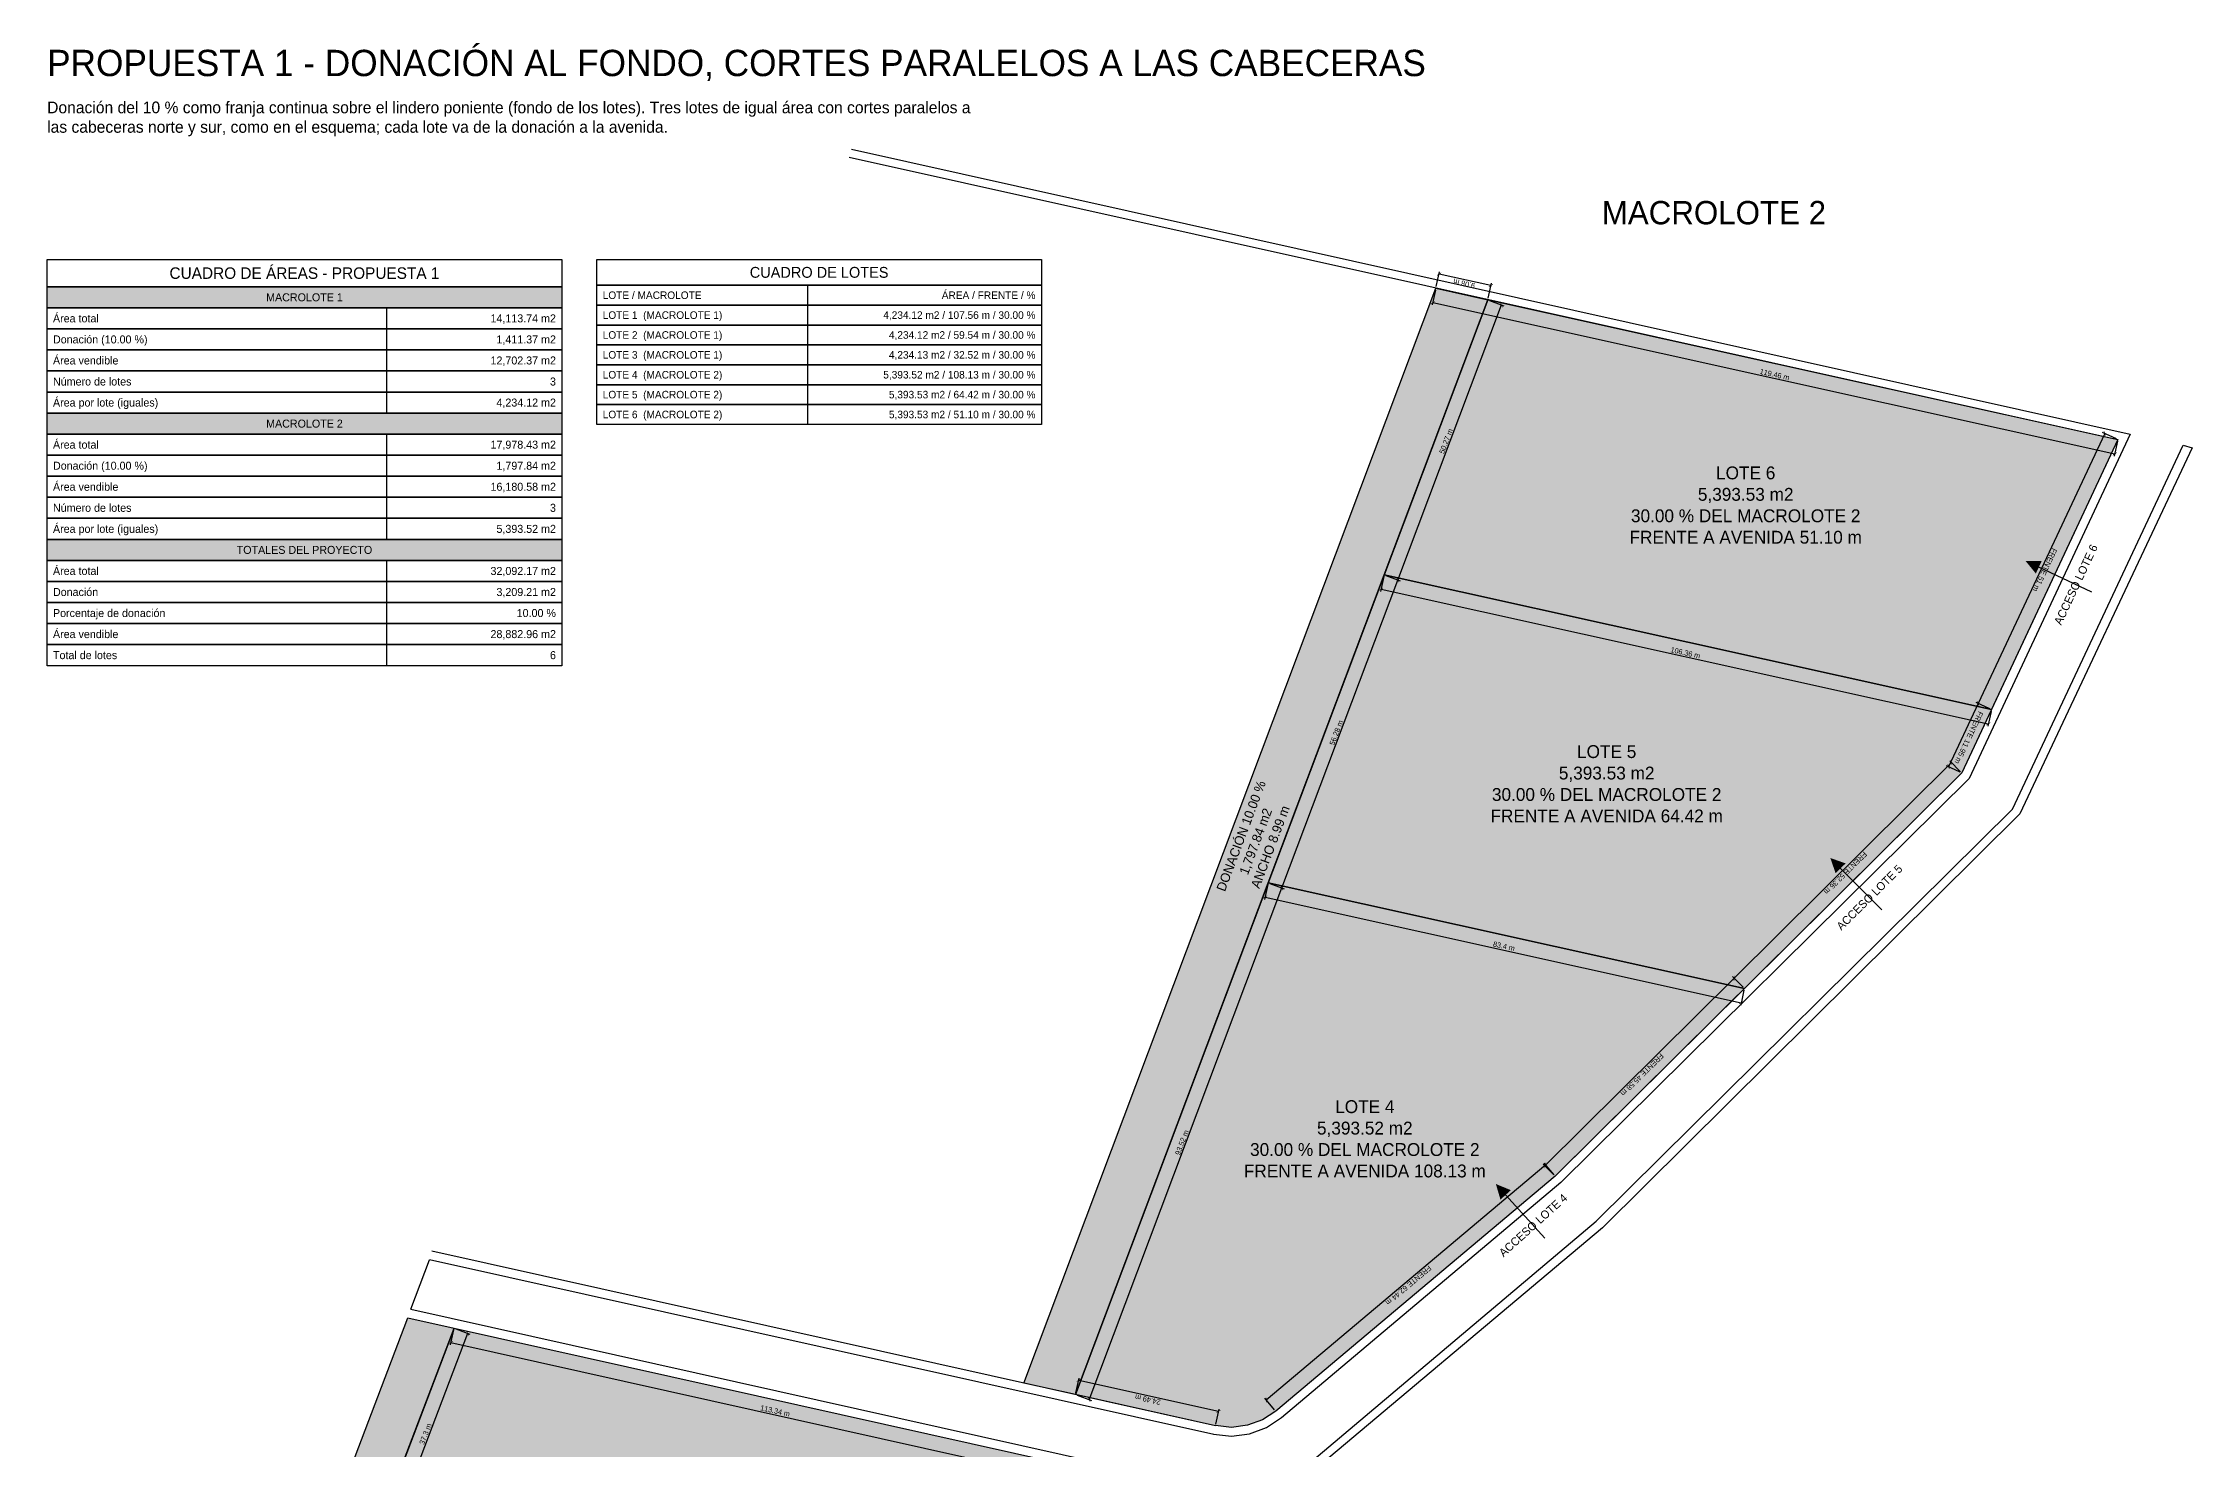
# Model space of a CAD drawing. Header units: metres. Extents: x 357828 to 359147, y 2285078 to 2285507.
# Drawn here: x 357879.3 to 358246.8, y 2285266.5 to 2285507 of the extents above; entities that cross this region are included whole.
import ezdxf
from ezdxf.enums import TextEntityAlignment as Align

# ---------------------------------------------------------------- set-up
doc = ezdxf.new("R2010")
doc.units = ezdxf.units.M
doc.header["$LTSCALE"] = 0.5
for name, color, linetype in [('COTAS', 6, 'Continuous'), ('DONACION', 3, 'Continuous'), ('LOTES', 2, 'Continuous'), ('TABLA_CONTENIDOS', 7, 'Continuous'), ('TEXTOS', 7, 'Continuous'), ('VIAL_ASFALTO', 8, 'Continuous'), ('VIAL_BANQUETA', 9, 'CONTINUOUS')]:
    doc.layers.add(name, color=color, linetype=linetype)
doc.styles.add('OpenSansCondensed-Light', font='OpenSansCondensed-Light.ttf')
doc.dimstyles.new('COTAS_M', dxfattribs={"dimtxt": 0.9, "dimasz": 0.6, "dimexe": 0.4, "dimexo": 0.3, "dimgap": 0.2, "dimtad": 1, "dimzin": 12, "dimdsep": 46, "dimtxsty": 'OpenSansCondensed-Light', "dimblk": 'ARCHTICK', "dimcen": 2.5, "dimclrd": 256, "dimclre": 256, "dimclrt": 256, "dimazin": 3, "dimtfac": 0.5, "dimtmove": 2, "dimatfit": 3})

# ---------------------------------------------------------------- blocks, each defined once
blk = doc.blocks.new('_ARCHTICK')
at = {"color": 0, "linetype": 'BYBLOCK', "const_width": 0.15}
blk.add_lwpolyline([(-0.5, -0.5), (0.5, 0.5)], dxfattribs=at)
blk = doc.blocks.new('*D9')
for p, q in [((357938.68, 2285251.45), (357951.91, 2285286.33)), ((357949.86, 2285287.11), (357952.29, 2285286.19)), ((357936.62, 2285252.23), (357939.05, 2285251.31))]:
    blk.add_line(p, q)
at = {"layer": 'Defpoints'}
for p in [(357949.58, 2285287.21), (357936.34, 2285252.34), (357938.68, 2285251.45)]:
    blk.add_point(p, dxfattribs=at)
at = {"layer": 'COTAS', "xscale": 0.6, "yscale": 0.6}
for p, rotation in [((357951.91, 2285286.33), 69.22312247070666), ((357938.68, 2285251.45), 249.22312247070664)]:
    blk.add_blockref('_ARCHTICK', p, dxfattribs=dict(at, rotation=rotation))
at = {"layer": 'COTAS', "insert": (357944.69, 2285269.12), "char_height": 0.9, "attachment_point": 5, "rotation": 69.2231, "style": 'OpenSansCondensed-Light'}
blk.add_mtext('37.3 m', dxfattribs=at)
blk = doc.blocks.new('*D10')
for p, q in [((357949.51, 2285286.92), (357948.94, 2285284.38)), ((357949.03, 2285284.77), (358059.66, 2285260.1)), ((358060.13, 2285262.25), (358059.57, 2285259.71))]:
    blk.add_line(p, q)
at = {"layer": 'Defpoints'}
for p in [(357949.58, 2285287.21), (357949.03, 2285284.77), (358060.2, 2285262.54)]:
    blk.add_point(p, dxfattribs=at)
at = {"layer": 'COTAS', "xscale": 0.6, "yscale": 0.6}
for p, rotation in [((357949.03, 2285284.77), 167.42616373457506), ((358059.66, 2285260.1), -12.57383626542495)]:
    blk.add_blockref('_ARCHTICK', p, dxfattribs=dict(at, rotation=rotation))
at = {"layer": 'COTAS', "insert": (358004.48, 2285273.07), "char_height": 0.9, "attachment_point": 5, "rotation": 347.4262, "style": 'OpenSansCondensed-Light'}
blk.add_mtext('113.34 m', dxfattribs=at)
blk = doc.blocks.new('*D11')
for p, q in [((358088.73, 2285363.08), (358088.16, 2285360.54)), ((358088.25, 2285360.94), (358169.67, 2285342.87)), ((358170.14, 2285345.02), (358169.58, 2285342.48))]:
    blk.add_line(p, q)
at = {"layer": 'Defpoints'}
for p in [(358088.79, 2285363.38), (358088.25, 2285360.94), (358170.21, 2285345.31)]:
    blk.add_point(p, dxfattribs=at)
at = {"layer": 'COTAS', "xscale": 0.6, "yscale": 0.6}
for p, rotation in [((358088.25, 2285360.94), 167.48783987353264), ((358169.67, 2285342.87), -12.51216012646737)]:
    blk.add_blockref('_ARCHTICK', p, dxfattribs=dict(at, rotation=rotation))
at = {"layer": 'COTAS', "insert": (358129.1, 2285352.54), "char_height": 0.9, "attachment_point": 5, "rotation": 347.4878, "style": 'OpenSansCondensed-Light'}
blk.add_mtext('83.4 m', dxfattribs=at)
blk = doc.blocks.new('*D12')
for p, q in [((358168.45, 2285347.08), (358136.09, 2285314.98)), ((358170, 2285345.52), (358168.17, 2285347.37)), ((358137.64, 2285313.42), (358135.81, 2285315.27))]:
    blk.add_line(p, q)
at = {"layer": 'Defpoints'}
for p in [(358168.45, 2285347.08), (358170.21, 2285345.31), (358137.85, 2285313.21)]:
    blk.add_point(p, dxfattribs=at)
at = {"layer": 'COTAS', "xscale": 0.6, "yscale": 0.6}
for p, rotation in [((358168.45, 2285347.08), 44.76833601673235), ((358136.09, 2285314.98), -135.23166398326765)]:
    blk.add_blockref('_ARCHTICK', p, dxfattribs=dict(at, rotation=rotation))
at = {"layer": 'COTAS', "insert": (358152.73, 2285330.57), "char_height": 0.9, "attachment_point": 5, "rotation": 224.7683, "style": 'OpenSansCondensed-Light'}
blk.add_mtext('FRENTE 45.58 m', dxfattribs=at)
blk = doc.blocks.new('*D13')
for p, q in [((358136.24, 2285315.12), (358088.46, 2285274.92)), ((358137.66, 2285313.44), (358135.98, 2285315.43)), ((358089.88, 2285273.24), (358088.2, 2285275.23))]:
    blk.add_line(p, q)
at = {"layer": 'Defpoints'}
for p in [(358136.24, 2285315.12), (358137.85, 2285313.21), (358090.07, 2285273.01)]:
    blk.add_point(p, dxfattribs=at)
at = {"layer": 'COTAS', "xscale": 0.6, "yscale": 0.6}
for p, rotation in [((358136.24, 2285315.12), 40.0757878653944), ((358088.46, 2285274.92), -139.9242121346056)]:
    blk.add_blockref('_ARCHTICK', p, dxfattribs=dict(at, rotation=rotation))
at = {"layer": 'COTAS', "insert": (358112.77, 2285294.53), "char_height": 0.9, "attachment_point": 5, "rotation": 220.0758, "style": 'OpenSansCondensed-Light'}
blk.add_mtext('FRENTE 62.44 m', dxfattribs=at)
blk = doc.blocks.new('*D14')
for p, q in [((358055.9, 2285276.14), (358056.47, 2285278.68)), ((358080.29, 2285272.97), (358056.38, 2285278.29)), ((358079.82, 2285270.82), (358080.38, 2285273.36))]:
    blk.add_line(p, q)
at = {"layer": 'Defpoints'}
for p in [(358055.84, 2285275.85), (358079.75, 2285270.53), (358080.29, 2285272.97)]:
    blk.add_point(p, dxfattribs=at)
at = {"layer": 'COTAS', "xscale": 0.6, "yscale": 0.6}
for p, rotation in [((358056.38, 2285278.29), 167.45823405240716), ((358080.29, 2285272.97), 347.4582340524072)]:
    blk.add_blockref('_ARCHTICK', p, dxfattribs=dict(at, rotation=rotation))
at = {"layer": 'COTAS', "insert": (358068.2, 2285275), "char_height": 0.9, "attachment_point": 5, "rotation": 167.4582, "style": 'OpenSansCondensed-Light'}
blk.add_mtext('24.49 m', dxfattribs=at)
blk = doc.blocks.new('*D15')
for p, q in [((358058.18, 2285274.97), (358091.13, 2285362.5)), ((358089.07, 2285363.27), (358091.5, 2285362.35)), ((358056.12, 2285275.74), (358058.55, 2285274.83))]:
    blk.add_line(p, q)
at = {"layer": 'Defpoints'}
for p in [(358088.79, 2285363.38), (358055.84, 2285275.85), (358058.18, 2285274.97)]:
    blk.add_point(p, dxfattribs=at)
at = {"layer": 'COTAS', "xscale": 0.6, "yscale": 0.6}
for p, rotation in [((358091.13, 2285362.5), 69.37021464785089), ((358058.18, 2285274.97), 249.3702146478509)]:
    blk.add_blockref('_ARCHTICK', p, dxfattribs=dict(at, rotation=rotation))
at = {"layer": 'COTAS', "insert": (358074.05, 2285318.96), "char_height": 0.9, "attachment_point": 5, "rotation": 69.3702, "style": 'OpenSansCondensed-Light'}
blk.add_mtext('93.52 m', dxfattribs=at)
blk = doc.blocks.new('*D16')
for p, q in [((358205.62, 2285383.95), (358168.45, 2285347.08)), ((358207.17, 2285382.39), (358205.34, 2285384.24)), ((358170, 2285345.52), (358168.17, 2285347.37))]:
    blk.add_line(p, q)
at = {"layer": 'Defpoints'}
for p in [(358205.62, 2285383.95), (358207.38, 2285382.18), (358170.21, 2285345.31)]:
    blk.add_point(p, dxfattribs=at)
at = {"layer": 'COTAS', "xscale": 0.6, "yscale": 0.6}
for p, rotation in [((358205.62, 2285383.95), 44.768336016919164), ((358168.45, 2285347.08), -135.23166398308084)]:
    blk.add_blockref('_ARCHTICK', p, dxfattribs=dict(at, rotation=rotation))
at = {"layer": 'COTAS', "insert": (358187.49, 2285365.06), "char_height": 0.9, "attachment_point": 5, "rotation": 224.7683, "style": 'OpenSansCondensed-Light'}
blk.add_mtext('FRENTE 52.36 m', dxfattribs=at)
blk = doc.blocks.new('*D17')
for p, q in [((358091.13, 2285362.5), (358110.96, 2285415.16)), ((358108.9, 2285415.94), (358111.33, 2285415.02)), ((358089.07, 2285363.27), (358091.5, 2285362.35))]:
    blk.add_line(p, q)
at = {"layer": 'Defpoints'}
for p in [(358108.62, 2285416.04), (358088.79, 2285363.38), (358091.13, 2285362.5)]:
    blk.add_point(p, dxfattribs=at)
at = {"layer": 'COTAS', "xscale": 0.6, "yscale": 0.6}
for p, rotation in [((358110.96, 2285415.16), 69.37021464782123), ((358091.13, 2285362.5), 249.37021464782123)]:
    blk.add_blockref('_ARCHTICK', p, dxfattribs=dict(at, rotation=rotation))
at = {"layer": 'COTAS', "insert": (358100.44, 2285389.06), "char_height": 0.9, "attachment_point": 5, "rotation": 69.3702, "style": 'OpenSansCondensed-Light'}
blk.add_mtext('56.28 m', dxfattribs=at)
blk = doc.blocks.new('*D18')
for p, q in [((358108.55, 2285415.75), (358107.99, 2285413.21)), ((358108.08, 2285413.6), (358211.91, 2285390.56)), ((358212.39, 2285392.71), (358211.82, 2285390.17))]:
    blk.add_line(p, q)
at = {"layer": 'Defpoints'}
for p in [(358108.62, 2285416.04), (358108.08, 2285413.6), (358212.45, 2285393)]:
    blk.add_point(p, dxfattribs=at)
at = {"layer": 'COTAS', "xscale": 0.6, "yscale": 0.6}
for p, rotation in [((358108.08, 2285413.6), 167.48783987375148), ((358211.91, 2285390.56), -12.512160126248508)]:
    blk.add_blockref('_ARCHTICK', p, dxfattribs=dict(at, rotation=rotation))
at = {"layer": 'COTAS', "insert": (358160.13, 2285402.72), "char_height": 0.9, "attachment_point": 5, "rotation": 347.4878, "style": 'OpenSansCondensed-Light'}
blk.add_mtext('106.36 m', dxfattribs=at)
blk = doc.blocks.new('*D19')
for p, q in [((358210.19, 2285394.06), (358205.12, 2285383.24)), ((358212.18, 2285393.13), (358209.82, 2285394.23)), ((358207.11, 2285382.31), (358204.75, 2285383.41))]:
    blk.add_line(p, q)
at = {"layer": 'Defpoints'}
for p in [(358210.19, 2285394.06), (358212.45, 2285393), (358207.38, 2285382.18)]:
    blk.add_point(p, dxfattribs=at)
at = {"layer": 'COTAS', "xscale": 0.6, "yscale": 0.6}
for p, rotation in [((358210.19, 2285394.06), 64.89237650387092), ((358205.12, 2285383.24), -115.10762349612908)]:
    blk.add_blockref('_ARCHTICK', p, dxfattribs=dict(at, rotation=rotation))
at = {"layer": 'COTAS', "insert": (358208.6, 2285388.21), "char_height": 0.9, "attachment_point": 5, "rotation": 244.8924, "style": 'OpenSansCondensed-Light'}
blk.add_mtext('FRENTE 11.95 m', dxfattribs=at)
blk = doc.blocks.new('*D20')
for p, q in [((358117.41, 2285464.77), (358116.84, 2285462.23)), ((358116.93, 2285462.62), (358233.55, 2285436.74)), ((358234.03, 2285438.89), (358233.46, 2285436.35))]:
    blk.add_line(p, q)
at = {"layer": 'Defpoints'}
for p in [(358116.93, 2285462.62), (358117.47, 2285465.06), (358234.09, 2285439.18)]:
    blk.add_point(p, dxfattribs=at)
at = {"layer": 'COTAS', "xscale": 0.6, "yscale": 0.6}
for p, rotation in [((358116.93, 2285462.62), 167.48783987378565), ((358233.55, 2285436.74), -12.512160126214363)]:
    blk.add_blockref('_ARCHTICK', p, dxfattribs=dict(at, rotation=rotation))
at = {"layer": 'COTAS', "insert": (358175.38, 2285450.31), "char_height": 0.9, "attachment_point": 5, "rotation": 347.4878, "style": 'OpenSansCondensed-Light'}
blk.add_mtext('119.46 m', dxfattribs=at)
blk = doc.blocks.new('*D21')
for p, q in [((358231.83, 2285440.24), (358210.19, 2285394.06)), ((358233.82, 2285439.31), (358231.46, 2285440.41)), ((358212.18, 2285393.13), (358209.82, 2285394.23))]:
    blk.add_line(p, q)
at = {"layer": 'Defpoints'}
for p in [(358231.83, 2285440.24), (358234.09, 2285439.18), (358212.45, 2285393)]:
    blk.add_point(p, dxfattribs=at)
at = {"layer": 'COTAS', "xscale": 0.6, "yscale": 0.6}
for p, rotation in [((358231.83, 2285440.24), 64.89237650350614), ((358210.19, 2285394.06), -115.10762349649386)]:
    blk.add_blockref('_ARCHTICK', p, dxfattribs=dict(at, rotation=rotation))
at = {"layer": 'COTAS', "insert": (358221.6, 2285416.88), "char_height": 0.9, "attachment_point": 5, "rotation": 244.8924, "style": 'OpenSansCondensed-Light'}
blk.add_mtext('FRENTE 51 m', dxfattribs=at)
blk = doc.blocks.new('*D22')
for p, q in [((358110.96, 2285415.16), (358128.67, 2285462.21)), ((358126.61, 2285462.99), (358129.05, 2285462.07)), ((358108.9, 2285415.94), (358111.33, 2285415.02))]:
    blk.add_line(p, q)
at = {"layer": 'Defpoints'}
for p in [(358126.33, 2285463.09), (358108.62, 2285416.04), (358110.96, 2285415.16)]:
    blk.add_point(p, dxfattribs=at)
at = {"layer": 'COTAS', "xscale": 0.6, "yscale": 0.6}
for p, rotation in [((358128.67, 2285462.21), 69.37021464773579), ((358110.96, 2285415.16), 249.3702146477358)]:
    blk.add_blockref('_ARCHTICK', p, dxfattribs=dict(at, rotation=rotation))
at = {"layer": 'COTAS', "insert": (358119.21, 2285438.92), "char_height": 0.9, "attachment_point": 5, "rotation": 69.3702, "style": 'OpenSansCondensed-Light'}
blk.add_mtext('50.27 m', dxfattribs=at)
blk = doc.blocks.new('*D23')
for p, q in [((358117.53, 2285465.35), (358118.1, 2285467.89)), ((358126.87, 2285465.53), (358118.01, 2285467.5)), ((358126.4, 2285463.39), (358126.96, 2285465.92))]:
    blk.add_line(p, q)
at = {"layer": 'Defpoints'}
for p in [(358126.87, 2285465.53), (358117.47, 2285465.06), (358126.33, 2285463.09)]:
    blk.add_point(p, dxfattribs=at)
at = {"layer": 'COTAS', "xscale": 0.6, "yscale": 0.6}
for p, rotation in [((358118.01, 2285467.5), 167.48783987263462), ((358126.87, 2285465.53), 347.4878398726346)]:
    blk.add_blockref('_ARCHTICK', p, dxfattribs=dict(at, rotation=rotation))
at = {"layer": 'COTAS', "insert": (358122.3, 2285465.88), "char_height": 0.9, "attachment_point": 5, "rotation": 167.4878, "style": 'OpenSansCondensed-Light'}
blk.add_mtext('9.08 m', dxfattribs=at)
blk = doc.blocks.new('TABLA_CONTENIDOS_P1')
at = {"layer": 'TABLA_CONTENIDOS', "transparency": 33554508}
for points in [[(0, -4.68), (88, -4.68), (88, -8.28), (0, -8.28)], [(0, -26.28), (88, -26.28), (88, -29.88), (0, -29.88)], [(0, -47.88), (88, -47.88), (88, -51.48), (0, -51.48)]]:
    blk.add_hatch(color=8, dxfattribs=at).paths.add_polyline_path(points)
at = {"layer": 'TABLA_CONTENIDOS'}
for p, q in [((58, -8.28), (58, -11.88)), ((58, -11.88), (58, -15.48)), ((58, -15.48), (58, -19.08)), ((58, -19.08), (58, -22.68)), ((58, -22.68), (58, -26.28)), ((58, -29.88), (58, -33.48)), ((58, -33.48), (58, -37.08)), ((58, -37.08), (58, -40.68)), ((58, -40.68), (58, -44.28)), ((58, -44.28), (58, -47.88)), ((58, -51.48), (58, -55.08)), ((58, -55.08), (58, -58.68)), ((58, -58.68), (58, -62.28)), ((58, -62.28), (58, -65.88)), ((58, -65.88), (58, -69.48))]:
    blk.add_line(p, q, dxfattribs=at)
for points in [[(0, 0), (88, 0), (88, -4.68), (0, -4.68)], [(0, -4.68), (88, -4.68), (88, -8.28), (0, -8.28)], [(0, -8.28), (88, -8.28), (88, -11.88), (0, -11.88)], [(0, -11.88), (88, -11.88), (88, -15.48), (0, -15.48)], [(0, -15.48), (88, -15.48), (88, -19.08), (0, -19.08)], [(0, -19.08), (88, -19.08), (88, -22.68), (0, -22.68)], [(0, -22.68), (88, -22.68), (88, -26.28), (0, -26.28)], [(0, -26.28), (88, -26.28), (88, -29.88), (0, -29.88)], [(0, -29.88), (88, -29.88), (88, -33.48), (0, -33.48)], [(0, -33.48), (88, -33.48), (88, -37.08), (0, -37.08)], [(0, -37.08), (88, -37.08), (88, -40.68), (0, -40.68)], [(0, -40.68), (88, -40.68), (88, -44.28), (0, -44.28)], [(0, -44.28), (88, -44.28), (88, -47.88), (0, -47.88)], [(0, -47.88), (88, -47.88), (88, -51.48), (0, -51.48)], [(0, -51.48), (88, -51.48), (88, -55.08), (0, -55.08)], [(0, -55.08), (88, -55.08), (88, -58.68), (0, -58.68)], [(0, -58.68), (88, -58.68), (88, -62.28), (0, -62.28)], [(0, -62.28), (88, -62.28), (88, -65.88), (0, -65.88)], [(0, -65.88), (88, -65.88), (88, -69.48), (0, -69.48)]]:
    blk.add_lwpolyline(points, close=True, dxfattribs=at)
for s, height, p in [('CUADRO DE ÁREAS - PROPUESTA 1', 1.9656, (44, -2.34)), ('MACROLOTE 1', 1.368, (44, -6.48)), ('MACROLOTE 2', 1.368, (44, -28.08)), ('TOTALES DEL PROYECTO', 1.368, (44, -49.68))]:
    blk.add_text(s, height=height, dxfattribs=at).set_placement(p, align=Align.MIDDLE_CENTER)
for s, p in [('Área total', (1, -10.08)), ('Donación (10.00 %)', (1, -13.68)), ('Área vendible', (1, -17.28)), ('Número de lotes', (1, -20.88)), ('Área por lote (iguales)', (1, -24.48)), ('Área total', (1, -31.68)), ('Donación (10.00 %)', (1, -35.28)), ('Área vendible', (1, -38.88)), ('Número de lotes', (1, -42.48)), ('Área por lote (iguales)', (1, -46.08)), ('Área total', (1, -53.28)), ('Donación', (1, -56.88)), ('Porcentaje de donación', (1, -60.48)), ('Área vendible', (1, -64.08)), ('Total de lotes', (1, -67.68))]:
    blk.add_text(s, height=1.368, dxfattribs=at).set_placement(p, align=Align.MIDDLE_LEFT)
for s, height, p in [('14,113.74 m2', 1.368, (87, -10.08)), ('1,411.37 m2', 1.368, (87, -13.68)), ('12,702.37 m2', 1.368, (87, -17.28)), ('3', 1.37, (87, -20.88)), ('4,234.12 m2', 1.368, (87, -24.48)), ('17,978.43 m2', 1.368, (87, -31.68)), ('1,797.84 m2', 1.368, (87, -35.28)), ('16,180.58 m2', 1.368, (87, -38.88)), ('3', 1.37, (87, -42.48)), ('5,393.52 m2', 1.368, (87, -46.08)), ('32,092.17 m2', 1.368, (87, -53.28)), ('3,209.21 m2', 1.368, (87, -56.88)), ('10.00 %', 1.368, (87, -60.48)), ('28,882.96 m2', 1.368, (87, -64.08)), ('6', 1.37, (87, -67.68))]:
    blk.add_text(s, height=height, dxfattribs=at).set_placement(p, align=Align.MIDDLE_RIGHT)
blk = doc.blocks.new('TABLA_CONTENIDOS_P1_LOTES')
at = {"layer": 'TABLA_CONTENIDOS'}
for p, q in [((36, -4.42), (36, -7.82)), ((36, -7.82), (36, -11.22)), ((36, -11.22), (36, -14.62)), ((36, -14.62), (36, -18.02)), ((36, -18.02), (36, -21.42)), ((36, -21.42), (36, -24.82)), ((36, -24.82), (36, -28.22))]:
    blk.add_line(p, q, dxfattribs=at)
for points in [[(0, 0), (76, 0), (76, -4.42), (0, -4.42)], [(0, -4.42), (76, -4.42), (76, -7.82), (0, -7.82)], [(0, -7.82), (76, -7.82), (76, -11.22), (0, -11.22)], [(0, -11.22), (76, -11.22), (76, -14.62), (0, -14.62)], [(0, -14.62), (76, -14.62), (76, -18.02), (0, -18.02)], [(0, -18.02), (76, -18.02), (76, -21.42), (0, -21.42)], [(0, -21.42), (76, -21.42), (76, -24.82), (0, -24.82)], [(0, -24.82), (76, -24.82), (76, -28.22), (0, -28.22)]]:
    blk.add_lwpolyline(points, close=True, dxfattribs=at)
blk.add_text('CUADRO DE LOTES', height=1.8564, dxfattribs=at).set_placement((38, -2.21), align=Align.MIDDLE_CENTER)
for s, p in [('LOTE / MACROLOTE', (1, -6.12)), ('LOTE 1  (MACROLOTE 1)', (1, -9.52)), ('LOTE 2  (MACROLOTE 1)', (1, -12.92)), ('LOTE 3  (MACROLOTE 1)', (1, -16.32)), ('LOTE 4  (MACROLOTE 2)', (1, -19.72)), ('LOTE 5  (MACROLOTE 2)', (1, -23.12)), ('LOTE 6  (MACROLOTE 2)', (1, -26.52))]:
    blk.add_text(s, height=1.292, dxfattribs=at).set_placement(p, align=Align.MIDDLE_LEFT)
for s, p in [('ÁREA / FRENTE / %', (75, -6.12)), ('4,234.12 m2 / 107.56 m / 30.00 %', (75, -9.52)), ('4,234.12 m2 / 59.54 m / 30.00 %', (75, -12.92)), ('4,234.13 m2 / 32.52 m / 30.00 %', (75, -16.32)), ('5,393.52 m2 / 108.13 m / 30.00 %', (75, -19.72)), ('5,393.53 m2 / 64.42 m / 30.00 %', (75, -23.12)), ('5,393.53 m2 / 51.10 m / 30.00 %', (75, -26.52))]:
    blk.add_text(s, height=1.292, dxfattribs=at).set_placement(p, align=Align.MIDDLE_RIGHT)

msp = doc.modelspace()

# ---------------------------------------------------------------- hatches: boundary and pattern name
at = {"layer": 'DONACION', "transparency": 33554546}
for points in [[(358046.98, 2285277.82), (358117.47, 2285465.06), (358126.331, 2285463.094), (358055.84, 2285275.849)], [(357879.29, 2285124.59), (357941.66, 2285288.98), (357949.575, 2285287.214), (357887.202, 2285122.815)]]:
    msp.add_hatch(color=3, dxfattribs=at).paths.add_polyline_path(points)
at = {"layer": 'LOTES', "transparency": 33554534}
for points in [[(358117.47, 2285465.06), (358234.09, 2285439.18), (358212.451, 2285393.001), (358108.619, 2285416.044), (358126.331, 2285463.094)], [(358207.38, 2285382.18), (358170.209, 2285345.308), (358088.791, 2285363.376), (358108.619, 2285416.044), (358212.451, 2285393.001)], [(358088.791, 2285363.376), (358170.209, 2285345.308), (358137.85, 2285313.21), (358090.07, 2285273.01), (358087.79, 2285271.55), (358085.22, 2285270.6), (358082.49, 2285270.25), (358079.76, 2285270.54), (358079.75, 2285270.53), (358055.84, 2285275.849)], [(358060.2, 2285262.54), (358061.5, 2285262.08), (358062.71, 2285261.38), (358063.75, 2285260.46), (358064.58, 2285259.35), (358065.17, 2285258.09), (358065.5, 2285256.74), (358065.55, 2285255.35), (358065.33, 2285253.98), (358064.83, 2285252.69), (358064.08, 2285251.52), (358063.11, 2285250.52), (358063.09, 2285250.43), (358038.257, 2285229.606), (357936.343, 2285252.337), (357949.575, 2285287.214)]]:
    msp.add_hatch(color=2, dxfattribs=at).paths.add_polyline_path(points)
at = {"layer": 'TEXTOS'}
for points in [[(358218.29, 2285418.424), (358220.045, 2285416.277), (358221.063, 2285418.45)], [(358184.904, 2285367.632), (358185.81, 2285365.011), (358187.515, 2285366.699)], [(358127.716, 2285311.867), (358128.501, 2285309.207), (358130.282, 2285310.816)]]:
    msp.add_hatch(color=1, dxfattribs=at).paths.add_polyline_path(points)

# ---------------------------------------------------------------- linework, layer by layer
at = {"layer": 'DONACION'}
for points in [[(358046.98, 2285277.82), (358117.47, 2285465.06), (358126.331, 2285463.094), (358055.84, 2285275.849)], [(357879.29, 2285124.59), (357941.66, 2285288.98), (357949.575, 2285287.214), (357887.202, 2285122.815)]]:
    msp.add_lwpolyline(points, close=True, dxfattribs=at)
at = {"layer": 'LOTES'}
for points in [[(358117.47, 2285465.06), (358234.09, 2285439.18), (358212.451, 2285393.001), (358108.619, 2285416.044), (358126.331, 2285463.094)], [(358207.38, 2285382.18), (358170.209, 2285345.308), (358088.791, 2285363.376), (358108.619, 2285416.044), (358212.451, 2285393.001)], [(358088.791, 2285363.376), (358170.209, 2285345.308), (358137.85, 2285313.21), (358090.07, 2285273.01), (358087.79, 2285271.55), (358085.22, 2285270.6), (358082.49, 2285270.25), (358079.76, 2285270.54), (358079.75, 2285270.53), (358055.84, 2285275.849)], [(358060.2, 2285262.54), (358061.5, 2285262.08), (358062.71, 2285261.38), (358063.75, 2285260.46), (358064.58, 2285259.35), (358065.17, 2285258.09), (358065.5, 2285256.74), (358065.55, 2285255.35), (358065.33, 2285253.98), (358064.83, 2285252.69), (358064.08, 2285251.52), (358063.11, 2285250.52), (358063.09, 2285250.43), (358038.257, 2285229.606), (357936.343, 2285252.337), (357949.575, 2285287.214)]]:
    msp.add_lwpolyline(points, close=True, dxfattribs=at)
at = {"layer": 'TEXTOS', "color": 1}
for p, q in [((358229.609, 2285413.12), (358220.554, 2285417.364)), ((358193.698, 2285358.749), (358186.663, 2285365.855)), ((358136.093, 2285302.589), (358129.391, 2285310.011))]:
    msp.add_line(p, q, dxfattribs=at)
at = {"layer": 'VIAL_ASFALTO'}
for points in [[(358017.11, 2285487.5), (358234.09, 2285439.18), (358207.38, 2285382.18), (358137.85, 2285313.21), (358090.07, 2285273.01)], [(358017.52, 2285488.88), (358236.15, 2285440.14), (358208.62, 2285381.22), (358138.81, 2285312.1), (358091.04, 2285271.9)], [(358216.05, 2285375.99), (358245.24, 2285438.22)], [(358246.75, 2285437.8), (358217.29, 2285375.16)], [(358245.24, 2285438.22), (358246.75, 2285437.8)], [(358144.87, 2285305.5), (358216.05, 2285375.99)], [(358217.29, 2285375.16), (358145.97, 2285304.4)], [(358090.35, 2285259.51), (358144.87, 2285305.5)], [(358145.97, 2285304.4), (358091.31, 2285258.41)], [(358079.75, 2285270.53), (357945.79, 2285300.4)], [(357942.21, 2285290.49), (357945.38, 2285298.89)], [(358079.47, 2285269.01), (357945.38, 2285298.89)]]:
    msp.add_lwpolyline(points, dxfattribs=at)
at = {"layer": 'VIAL_BANQUETA'}
for points in [[(357942.21, 2285290.49), (358060.47, 2285264.06)], [(358079.43, 2285269.06), (358082.51, 2285268.74), (358085.58, 2285269.12), (358088.48, 2285270.2), (358091.06, 2285271.91)]]:
    msp.add_lwpolyline(points, dxfattribs=at)

# ---------------------------------------------------------------- block references
at = {"layer": 'TABLA_CONTENIDOS'}
for name, p in [('TABLA_CONTENIDOS_P1', (357880, 2285470)), ('TABLA_CONTENIDOS_P1_LOTES', (357974, 2285470))]:
    msp.add_blockref(name, p, dxfattribs=at)

# ---------------------------------------------------------------- texts
at = {"layer": 'TEXTOS'}
msp.add_text('PROPUESTA 1 - DONACIÓN AL FONDO, CORTES PARALELOS A LAS CABECERAS', height=4.5, dxfattribs=at).set_placement((357880, 2285500), align=Align.BOTTOM_LEFT)
at = {"layer": 'TEXTOS', "color": 4}
msp.add_text('MACROLOTE 2', height=4, dxfattribs=at).set_placement((358165, 2285478), align=Align.MIDDLE_CENTER)
at = {"layer": 'TEXTOS', "color": 1}
for s, rotation, p in [('ACCESO LOTE 6', 64.89238, (358226.892, 2285414.393)), ('ACCESO LOTE 5', 44.71365, (358191.587, 2285360.881)), ('ACCESO LOTE 4', 42.07693, (358134.082, 2285304.816))]:
    msp.add_text(s, height=1.4, rotation=rotation, dxfattribs=at).set_placement(p, align=Align.MIDDLE_CENTER)
at = {"layer": 'TEXTOS', "insert": (357880, 2285497), "char_height": 2, "width": 160, "attachment_point": 1}
msp.add_mtext('Donación del 10 % como franja continua sobre el lindero poniente (fondo de los lotes). Tres lotes de igual área con cortes paralelos a las cabeceras norte y sur, como en el esquema; cada lote va de la donación a la avenida.', dxfattribs=at)
at = {"layer": 'TEXTOS', "char_height": 2.2, "attachment_point": 5}
for s, insert in [('LOTE 6\\P5,393.53 m2\\P30.00 % DEL MACROLOTE 2\\PFRENTE A AVENIDA 51.10 m', (358170.434, 2285427.974)), ('LOTE 5\\P5,393.53 m2\\P30.00 % DEL MACROLOTE 2\\PFRENTE A AVENIDA 64.42 m', (358146.662, 2285380.306)), ('LOTE 4\\P5,393.52 m2\\P30.00 % DEL MACROLOTE 2\\PFRENTE A AVENIDA 108.13 m', (358105.308, 2285319.583))]:
    msp.add_mtext(s, dxfattribs=dict(at, insert=insert))
at = {"layer": 'TEXTOS', "insert": (358086.656, 2285370.457), "char_height": 1.6, "attachment_point": 5, "rotation": 69.37021}
msp.add_mtext('DONACIÓN 10.00 %\\P1,797.84 m2\\PANCHO 8.99 m', dxfattribs=at)

# ---------------------------------------------------------------- dimensions: what is measured, and where the dimension line sits
at = {"layer": 'COTAS'}
for base, p1, p2, angle, picture, middle in [((358126.873, 2285465.534), (358126.331, 2285463.094), (358117.47, 2285465.06), 167.48784, '*D23', (358122.301, 2285465.883)), ((358110.958, 2285415.163), (358108.619, 2285416.044), (358126.331, 2285463.094), 69.37021, '*D22', (358119.206, 2285438.917)), ((358116.928, 2285462.619), (358117.47, 2285465.06), (358234.09, 2285439.18), 347.48784, '*D20', (358175.379, 2285450.314)), ((358091.131, 2285362.495), (358088.791, 2285363.376), (358108.619, 2285416.044), 69.37021, '*D17', (358100.436, 2285389.058)), ((358108.077, 2285413.603), (358108.619, 2285416.044), (358212.451, 2285393.001), 347.48784, '*D18', (358160.134, 2285402.716)), ((358058.179, 2285274.968), (358055.84, 2285275.849), (358088.791, 2285363.376), 69.37021, '*D15', (358074.047, 2285318.961)), ((358088.249, 2285360.935), (358088.791, 2285363.376), (358170.209, 2285345.308), 347.48784, '*D11', (358129.099, 2285352.536)), ((357938.68, 2285251.451), (357936.343, 2285252.337), (357949.575, 2285287.214), 69.22312, '*D9', (357944.689, 2285269.12)), ((357949.031, 2285284.774), (357949.575, 2285287.214), (358060.2, 2285262.54), 347.42616, '*D10', (358004.485, 2285273.072)), ((358080.293, 2285272.97), (358079.75, 2285270.53), (358055.84, 2285275.849), 167.45823, '*D14', (358068.197, 2285274.995))]:
    dim = msp.add_linear_dim(base=base, p1=p1, p2=p2, angle=angle, dimstyle='COTAS_M', dxfattribs=at)
    dim.commit()
    dim.dimension.update_dxf_attribs({"geometry": picture, "text_midpoint": middle})
for base, p1, p2, angle, picture, middle in [((358231.826, 2285440.241), (358234.09, 2285439.18), (358212.451, 2285393.001), 244.89238, '*D21', (358221.595, 2285416.876)), ((358210.187, 2285394.062), (358212.451, 2285393.001), (358207.38, 2285382.18), 244.89238, '*D19', (358208.602, 2285388.206)), ((358205.619, 2285383.955), (358207.38, 2285382.18), (358170.209, 2285345.308), 224.76834, '*D16', (358187.491, 2285365.057)), ((358168.448, 2285347.083), (358170.209, 2285345.308), (358137.85, 2285313.21), 224.76834, '*D12', (358152.726, 2285330.572)), ((358136.24, 2285315.123), (358137.85, 2285313.21), (358090.07, 2285273.01), 220.07579, '*D13', (358112.769, 2285294.526))]:
    dim = msp.add_linear_dim(base=base, p1=p1, p2=p2, angle=angle, text='FRENTE <>', dimstyle='COTAS_M', dxfattribs=at)
    dim.commit()
    dim.dimension.update_dxf_attribs({"geometry": picture, "text_midpoint": middle})

doc.saveas('drawing.dxf')
